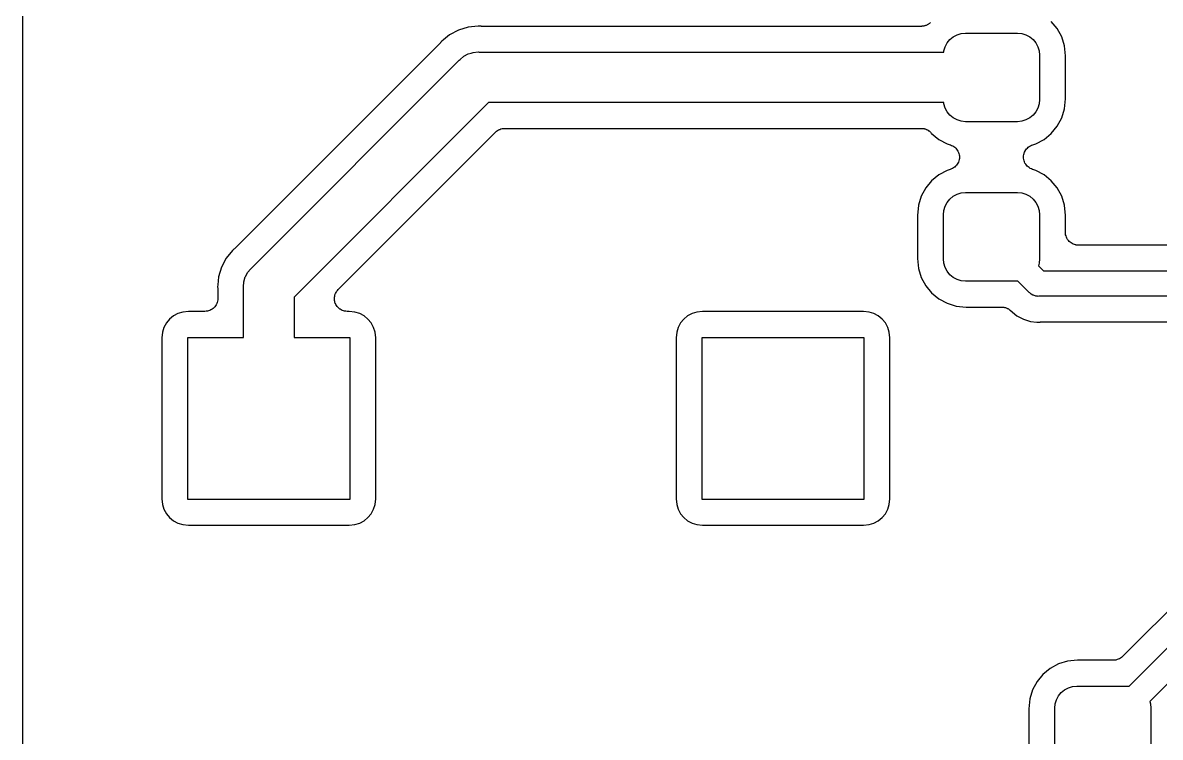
# Model space of a CAD drawing. Extents: x 150.4 to 195, y -135.4 to -96.2.
# Drawn here: x 150.63 to 161.87, y -121.23 to -114.17 of the extents above; entities that cross this region are included whole.
import ezdxf

# ---------------------------------------------------------------- set-up
doc = ezdxf.new("R2010")
doc.units = 0
doc.header["$MEASUREMENT"] = 0
doc.layers.add('BLACK', color=7, linetype='CONTINUOUS')

msp = doc.modelspace()

# ---------------------------------------------------------------- linework, layer by layer
at = {"layer": 'BLACK', "linetype": 'CONTINUOUS'}
for p, q in [((150.629, -125.22), (150.629, -110.008)), ((159.587, -114.181), (159.582, -114.184)), ((159.592, -114.176), (159.587, -114.181)), ((159.597, -114.172), (159.592, -114.176)), ((160.85, -114.23), (160.791, -114.159)), ((154.846, -114.291), (154.785, -114.341)), ((154.934, -114.245), (154.846, -114.291)), ((155.029, -114.216), (154.934, -114.245)), ((155.127, -114.206), (155.029, -114.216)), ((155.146, -114.208), (155.127, -114.206)), ((155.151, -114.208), (155.146, -114.208)), ((155.157, -114.208), (155.151, -114.208)), ((155.158, -114.209), (155.157, -114.208)), ((159.508, -114.209), (155.158, -114.209)), ((159.513, -114.208), (159.508, -114.209)), ((159.519, -114.208), (159.513, -114.208)), ((159.525, -114.207), (159.519, -114.208)), ((159.532, -114.206), (159.525, -114.207)), ((159.538, -114.204), (159.532, -114.206)), ((159.543, -114.203), (159.538, -114.204)), ((159.549, -114.201), (159.543, -114.203)), ((159.556, -114.199), (159.549, -114.201)), ((159.561, -114.196), (159.556, -114.199)), ((159.566, -114.194), (159.561, -114.196)), ((159.572, -114.19), (159.566, -114.194)), ((159.578, -114.187), (159.572, -114.19)), ((159.582, -114.184), (159.578, -114.187)), ((159.822, -114.312), (159.86, -114.292)), ((159.86, -114.292), (159.901, -114.279)), ((159.901, -114.279), (159.944, -114.275)), ((159.944, -114.275), (160.456, -114.275)), ((160.456, -114.275), (160.499, -114.279)), ((160.499, -114.279), (160.54, -114.292)), ((160.54, -114.292), (160.578, -114.312)), ((160.894, -114.312), (160.85, -114.23)), ((154.749, -114.378), (152.726, -116.402)), ((154.753, -114.374), (154.749, -114.378)), ((154.756, -114.37), (154.753, -114.374)), ((154.758, -114.369), (154.756, -114.37)), ((154.769, -114.354), (154.758, -114.369)), ((154.785, -114.341), (154.769, -114.354)), ((159.742, -114.41), (159.762, -114.372)), ((159.762, -114.372), (159.789, -114.339)), ((159.789, -114.339), (159.822, -114.312)), ((160.578, -114.312), (160.611, -114.339)), ((160.611, -114.339), (160.638, -114.372)), ((160.638, -114.372), (160.658, -114.41)), ((160.921, -114.401), (160.894, -114.312)), ((160.931, -114.5), (160.921, -114.401)), ((154.95, -114.535), (154.988, -114.504)), ((154.988, -114.504), (155.031, -114.48)), ((155.031, -114.48), (155.06, -114.472)), ((155.06, -114.472), (155.078, -114.466)), ((155.078, -114.466), (155.127, -114.461)), ((155.127, -114.461), (155.14, -114.462)), ((155.14, -114.462), (159.728, -114.462)), ((159.728, -114.462), (159.729, -114.451)), ((159.729, -114.451), (159.742, -114.41)), ((160.658, -114.41), (160.671, -114.451)), ((160.671, -114.451), (160.675, -114.494)), ((160.675, -114.494), (160.675, -114.931)), ((160.931, -114.925), (160.931, -114.5)), ((152.892, -116.595), (154.942, -114.544)), ((154.942, -114.544), (154.95, -114.535)), ((155.231, -114.962), (153.31, -116.884)), ((159.728, -114.962), (155.231, -114.962)), ((159.729, -114.974), (159.728, -114.962)), ((160.675, -114.931), (160.671, -114.974)), ((160.921, -115.024), (160.931, -114.925)), ((159.742, -115.015), (159.729, -114.974)), ((159.762, -115.053), (159.742, -115.015)), ((159.789, -115.086), (159.762, -115.053)), ((160.638, -115.053), (160.611, -115.086)), ((160.658, -115.015), (160.638, -115.053)), ((160.671, -114.974), (160.658, -115.015)), ((160.894, -115.113), (160.921, -115.024)), ((159.822, -115.113), (159.789, -115.086)), ((159.86, -115.133), (159.822, -115.113)), ((159.901, -115.146), (159.86, -115.133)), ((159.944, -115.15), (159.901, -115.146)), ((160.456, -115.15), (159.944, -115.15)), ((160.499, -115.146), (160.456, -115.15)), ((160.54, -115.133), (160.499, -115.146)), ((160.578, -115.113), (160.54, -115.133)), ((160.611, -115.086), (160.578, -115.113)), ((160.85, -115.195), (160.894, -115.113)), ((153.745, -116.807), (155.299, -115.254)), ((155.299, -115.253), (155.3, -115.252)), ((155.299, -115.254), (155.299, -115.253)), ((155.299, -115.253), (155.299, -115.253)), ((155.299, -115.253), (155.299, -115.253)), ((155.3, -115.252), (155.31, -115.245)), ((155.31, -115.245), (155.319, -115.238)), ((155.319, -115.238), (155.319, -115.237)), ((155.319, -115.237), (155.32, -115.237)), ((155.32, -115.237), (155.33, -115.232)), ((155.33, -115.232), (155.34, -115.226)), ((155.34, -115.226), (155.341, -115.226)), ((155.341, -115.226), (155.342, -115.226)), ((155.342, -115.226), (155.353, -115.222)), ((155.353, -115.222), (155.364, -115.219)), ((155.364, -115.219), (155.365, -115.219)), ((155.365, -115.219), (155.366, -115.219)), ((155.366, -115.219), (155.377, -115.218)), ((155.377, -115.218), (155.389, -115.216)), ((155.389, -115.216), (159.508, -115.216)), ((159.508, -115.216), (159.509, -115.217)), ((159.509, -115.217), (159.515, -115.217)), ((159.515, -115.217), (159.52, -115.217)), ((159.52, -115.217), (159.527, -115.219)), ((159.527, -115.219), (159.534, -115.219)), ((159.534, -115.219), (159.539, -115.221)), ((159.539, -115.221), (159.545, -115.222)), ((159.545, -115.222), (159.551, -115.225)), ((159.551, -115.225), (159.558, -115.227)), ((159.558, -115.227), (159.562, -115.229)), ((159.562, -115.229), (159.568, -115.232)), ((159.568, -115.232), (159.573, -115.235)), ((159.573, -115.235), (159.579, -115.239)), ((159.579, -115.239), (159.584, -115.242)), ((159.584, -115.242), (159.588, -115.245)), ((159.588, -115.245), (159.593, -115.25)), ((159.593, -115.25), (159.598, -115.255)), ((159.598, -115.255), (159.602, -115.259)), ((159.602, -115.259), (159.606, -115.263)), ((159.606, -115.263), (159.609, -115.266)), ((159.609, -115.266), (159.68, -115.325)), ((160.72, -115.325), (160.791, -115.266)), ((160.791, -115.266), (160.85, -115.195)), ((159.68, -115.325), (159.762, -115.369)), ((159.762, -115.369), (159.793, -115.378)), ((159.793, -115.378), (159.794, -115.379)), ((159.794, -115.379), (159.794, -115.379)), ((159.794, -115.379), (159.794, -115.379)), ((159.794, -115.379), (159.795, -115.379)), ((159.795, -115.379), (159.806, -115.384)), ((159.806, -115.384), (159.817, -115.389)), ((159.817, -115.389), (159.817, -115.389)), ((159.817, -115.389), (159.818, -115.389)), ((159.818, -115.389), (159.828, -115.396)), ((159.828, -115.396), (159.838, -115.403)), ((159.838, -115.403), (159.838, -115.403)), ((159.838, -115.403), (159.838, -115.403)), ((159.838, -115.403), (159.847, -115.412)), ((159.847, -115.412), (159.855, -115.42)), ((160.539, -115.429), (160.546, -115.419)), ((160.546, -115.419), (160.555, -115.41)), ((160.546, -115.419), (160.546, -115.419)), ((160.546, -115.419), (160.546, -115.419)), ((160.555, -115.41), (160.563, -115.402)), ((160.563, -115.402), (160.564, -115.402)), ((160.564, -115.401), (160.574, -115.395)), ((160.564, -115.402), (160.564, -115.401)), ((160.574, -115.395), (160.584, -115.388)), ((160.584, -115.388), (160.596, -115.383)), ((160.584, -115.388), (160.584, -115.388)), ((160.584, -115.388), (160.584, -115.388)), ((160.596, -115.383), (160.607, -115.378)), ((160.607, -115.378), (160.638, -115.369)), ((160.607, -115.378), (160.607, -115.378)), ((160.607, -115.378), (160.607, -115.378)), ((160.607, -115.378), (160.607, -115.378)), ((160.638, -115.369), (160.72, -115.325)), ((159.855, -115.42), (159.855, -115.42)), ((159.855, -115.42), (159.855, -115.421)), ((159.855, -115.421), (159.862, -115.431)), ((159.862, -115.431), (159.869, -115.441)), ((159.869, -115.441), (159.869, -115.441)), ((159.869, -115.441), (159.869, -115.441)), ((159.869, -115.441), (159.873, -115.453)), ((159.873, -115.453), (159.878, -115.464)), ((159.878, -115.464), (159.878, -115.464)), ((159.878, -115.464), (159.878, -115.464)), ((159.878, -115.464), (159.88, -115.476)), ((159.88, -115.525), (159.878, -115.537)), ((159.88, -115.476), (159.883, -115.488)), ((159.883, -115.513), (159.88, -115.525)), ((159.883, -115.488), (159.883, -115.488)), ((159.883, -115.488), (159.883, -115.489)), ((159.883, -115.489), (159.883, -115.501)), ((159.883, -115.501), (159.883, -115.513)), ((159.883, -115.513), (159.883, -115.513)), ((159.883, -115.513), (159.883, -115.513)), ((160.517, -115.487), (160.52, -115.475)), ((160.517, -115.499), (160.517, -115.487)), ((160.517, -115.487), (160.517, -115.487)), ((160.517, -115.487), (160.517, -115.487)), ((160.517, -115.511), (160.517, -115.499)), ((160.517, -115.512), (160.517, -115.511)), ((160.52, -115.524), (160.517, -115.512)), ((160.517, -115.512), (160.517, -115.512)), ((160.52, -115.475), (160.522, -115.463)), ((160.522, -115.536), (160.52, -115.524)), ((160.522, -115.463), (160.522, -115.462)), ((160.522, -115.462), (160.523, -115.462)), ((160.523, -115.462), (160.527, -115.451)), ((160.527, -115.451), (160.532, -115.44)), ((160.532, -115.439), (160.539, -115.429)), ((160.532, -115.44), (160.532, -115.439)), ((160.532, -115.44), (160.532, -115.44)), ((159.762, -115.631), (159.68, -115.675)), ((159.793, -115.622), (159.762, -115.631)), ((159.804, -115.617), (159.793, -115.622)), ((159.816, -115.612), (159.804, -115.617)), ((159.826, -115.605), (159.816, -115.612)), ((159.816, -115.612), (159.816, -115.612)), ((159.816, -115.612), (159.816, -115.612)), ((159.836, -115.599), (159.826, -115.605)), ((159.837, -115.598), (159.836, -115.598)), ((159.836, -115.598), (159.836, -115.599)), ((159.845, -115.59), (159.837, -115.598)), ((159.854, -115.581), (159.845, -115.59)), ((159.861, -115.571), (159.854, -115.581)), ((159.854, -115.581), (159.854, -115.581)), ((159.854, -115.581), (159.854, -115.581)), ((159.868, -115.561), (159.861, -115.571)), ((159.873, -115.549), (159.868, -115.56)), ((159.868, -115.56), (159.868, -115.56)), ((159.868, -115.56), (159.868, -115.561)), ((159.877, -115.538), (159.873, -115.549)), ((159.878, -115.538), (159.877, -115.538)), ((159.878, -115.537), (159.878, -115.538)), ((160.527, -115.547), (160.522, -115.536)), ((160.522, -115.536), (160.522, -115.536)), ((160.522, -115.536), (160.522, -115.536)), ((160.531, -115.559), (160.527, -115.547)), ((160.538, -115.569), (160.531, -115.559)), ((160.531, -115.559), (160.531, -115.559)), ((160.531, -115.559), (160.531, -115.559)), ((160.545, -115.579), (160.538, -115.569)), ((160.545, -115.58), (160.545, -115.579)), ((160.554, -115.589), (160.545, -115.58)), ((160.545, -115.58), (160.545, -115.58)), ((160.562, -115.597), (160.554, -115.589)), ((160.572, -115.604), (160.562, -115.597)), ((160.562, -115.597), (160.562, -115.597)), ((160.562, -115.597), (160.562, -115.597)), ((160.582, -115.611), (160.572, -115.604)), ((160.583, -115.611), (160.582, -115.611)), ((160.594, -115.616), (160.583, -115.611)), ((160.583, -115.611), (160.583, -115.611)), ((160.605, -115.621), (160.594, -115.616)), ((160.606, -115.621), (160.605, -115.621)), ((160.607, -115.622), (160.606, -115.621)), ((160.606, -115.621), (160.606, -115.621)), ((160.606, -115.621), (160.606, -115.621)), ((160.638, -115.631), (160.607, -115.622)), ((160.72, -115.675), (160.638, -115.631)), ((159.609, -115.734), (159.55, -115.805)), ((159.68, -115.675), (159.609, -115.734)), ((160.791, -115.734), (160.72, -115.675)), ((160.85, -115.805), (160.791, -115.734)), ((159.55, -115.805), (159.506, -115.887)), ((159.822, -115.887), (159.86, -115.867)), ((159.86, -115.867), (159.901, -115.854)), ((159.901, -115.854), (159.944, -115.85)), ((159.944, -115.85), (160.456, -115.85)), ((160.456, -115.85), (160.499, -115.854)), ((160.499, -115.854), (160.54, -115.867)), ((160.54, -115.867), (160.578, -115.887)), ((160.894, -115.887), (160.85, -115.805)), ((159.479, -115.976), (159.469, -116.075)), ((159.506, -115.887), (159.479, -115.976)), ((159.742, -115.985), (159.762, -115.947)), ((159.762, -115.947), (159.789, -115.914)), ((159.789, -115.914), (159.822, -115.887)), ((160.578, -115.887), (160.611, -115.914)), ((160.611, -115.914), (160.638, -115.947)), ((160.638, -115.947), (160.658, -115.985)), ((160.921, -115.976), (160.894, -115.887)), ((160.931, -116.075), (160.921, -115.976)), ((159.469, -116.075), (159.469, -116.5)), ((159.725, -116.069), (159.729, -116.026)), ((159.725, -116.506), (159.725, -116.069)), ((159.729, -116.026), (159.742, -115.985)), ((160.658, -115.985), (160.671, -116.026)), ((160.671, -116.026), (160.675, -116.069)), ((160.675, -116.069), (160.675, -116.506)), ((160.931, -116.243), (160.931, -116.075)), ((160.932, -116.255), (160.931, -116.243)), ((160.933, -116.267), (160.932, -116.255)), ((160.933, -116.268), (160.933, -116.267)), ((160.933, -116.267), (160.933, -116.267)), ((160.937, -116.279), (160.933, -116.268)), ((160.94, -116.291), (160.937, -116.279)), ((160.94, -116.292), (160.94, -116.291)), ((160.94, -116.291), (160.94, -116.291)), ((160.946, -116.302), (160.94, -116.292)), ((160.952, -116.313), (160.946, -116.302)), ((160.96, -116.323), (160.952, -116.313)), ((160.952, -116.313), (160.952, -116.313)), ((160.952, -116.313), (160.952, -116.313)), ((152.702, -116.422), (152.639, -116.499)), ((152.716, -116.41), (152.702, -116.422)), ((152.72, -116.406), (152.716, -116.41)), ((152.724, -116.403), (152.72, -116.406)), ((152.726, -116.402), (152.724, -116.403)), ((160.967, -116.332), (160.96, -116.323)), ((160.968, -116.333), (160.967, -116.332)), ((160.967, -116.332), (160.967, -116.332)), ((160.977, -116.34), (160.968, -116.333)), ((160.986, -116.348), (160.977, -116.34)), ((160.987, -116.348), (160.986, -116.348)), ((160.986, -116.348), (160.986, -116.348)), ((160.997, -116.354), (160.987, -116.348)), ((161.008, -116.36), (160.997, -116.354)), ((161.009, -116.36), (161.008, -116.36)), ((161.008, -116.36), (161.008, -116.36)), ((161.02, -116.364), (161.009, -116.36)), ((161.031, -116.367), (161.02, -116.364)), ((161.032, -116.367), (161.031, -116.367)), ((161.032, -116.368), (161.032, -116.367)), ((161.044, -116.369), (161.032, -116.368)), ((161.056, -116.37), (161.044, -116.369)), ((161.057, -116.37), (161.056, -116.37)), ((161.058, -116.37), (161.057, -116.37)), ((161.057, -116.37), (161.057, -116.37)), ((161.057, -116.37), (161.057, -116.37)), ((167.912, -116.37), (161.058, -116.37)), ((152.639, -116.499), (152.592, -116.586)), ((159.469, -116.5), (159.479, -116.599)), ((159.729, -116.549), (159.725, -116.506)), ((160.675, -116.506), (160.671, -116.549)), ((152.592, -116.586), (152.563, -116.681)), ((152.832, -116.676), (152.851, -116.64)), ((152.851, -116.64), (152.882, -116.602)), ((152.882, -116.602), (152.892, -116.595)), ((159.479, -116.599), (159.506, -116.688)), ((159.742, -116.59), (159.729, -116.549)), ((159.762, -116.628), (159.742, -116.59)), ((159.789, -116.661), (159.762, -116.628)), ((160.671, -116.549), (160.663, -116.574)), ((160.663, -116.574), (160.713, -116.624)), ((160.713, -116.624), (168.601, -116.624)), ((152.555, -116.761), (152.554, -116.78)), ((152.563, -116.681), (152.555, -116.761)), ((152.555, -116.761), (152.555, -116.761)), ((152.809, -116.78), (152.814, -116.731)), ((152.814, -116.731), (152.828, -116.684)), ((152.828, -116.684), (152.832, -116.676)), ((159.506, -116.688), (159.55, -116.77)), ((159.822, -116.688), (159.789, -116.661)), ((159.86, -116.708), (159.822, -116.688)), ((159.901, -116.721), (159.86, -116.708)), ((159.944, -116.725), (159.901, -116.721)), ((160.456, -116.725), (159.944, -116.725)), ((160.46, -116.725), (160.456, -116.725)), ((160.569, -116.833), (160.46, -116.725)), ((152.554, -116.78), (152.555, -116.799)), ((152.555, -116.799), (152.556, -116.8)), ((152.556, -116.8), (152.555, -116.806)), ((152.555, -116.806), (152.556, -116.811)), ((152.556, -116.811), (152.556, -116.897)), ((152.81, -116.792), (152.809, -116.78)), ((152.81, -117.28), (152.81, -116.792)), ((153.709, -116.884), (153.711, -116.872)), ((153.711, -116.872), (153.714, -116.86)), ((153.711, -116.872), (153.711, -116.872)), ((153.711, -116.872), (153.711, -116.872)), ((153.714, -116.86), (153.718, -116.848)), ((153.718, -116.848), (153.724, -116.837)), ((153.718, -116.848), (153.718, -116.848)), ((153.718, -116.848), (153.718, -116.848)), ((153.724, -116.837), (153.73, -116.827)), ((153.73, -116.826), (153.738, -116.817)), ((153.73, -116.827), (153.73, -116.826)), ((153.73, -116.826), (153.73, -116.826)), ((153.738, -116.817), (153.745, -116.807)), ((159.55, -116.77), (159.609, -116.841)), ((159.609, -116.841), (159.68, -116.9)), ((160.573, -116.838), (160.569, -116.833)), ((160.578, -116.842), (160.573, -116.838)), ((160.592, -116.854), (160.578, -116.842)), ((160.608, -116.862), (160.592, -116.854)), ((160.614, -116.865), (160.608, -116.862)), ((160.637, -116.872), (160.614, -116.865)), ((160.655, -116.874), (160.637, -116.872)), ((160.662, -116.875), (160.655, -116.874)), ((160.655, -116.874), (160.655, -116.874)), ((160.668, -116.874), (160.662, -116.875)), ((168.647, -116.874), (160.668, -116.874)), ((152.518, -116.988), (152.509, -116.995)), ((152.526, -116.978), (152.518, -116.987)), ((152.518, -116.987), (152.518, -116.988)), ((152.518, -116.988), (152.518, -116.988)), ((152.534, -116.969), (152.526, -116.978)), ((152.54, -116.958), (152.534, -116.968)), ((152.534, -116.968), (152.534, -116.969)), ((152.534, -116.969), (152.534, -116.969)), ((152.546, -116.947), (152.54, -116.958)), ((152.55, -116.935), (152.546, -116.946)), ((152.546, -116.946), (152.546, -116.947)), ((152.546, -116.947), (152.546, -116.947)), ((152.553, -116.924), (152.55, -116.935)), ((152.555, -116.911), (152.553, -116.923)), ((152.553, -116.923), (152.553, -116.923)), ((152.553, -116.923), (152.553, -116.924)), ((152.556, -116.899), (152.555, -116.911)), ((152.556, -116.897), (152.556, -116.898)), ((152.556, -116.898), (152.556, -116.898)), ((152.556, -116.898), (152.556, -116.898)), ((152.556, -116.898), (152.556, -116.899)), ((153.31, -116.884), (153.31, -117.28)), ((153.708, -116.896), (153.709, -116.884)), ((153.708, -116.897), (153.708, -116.896)), ((153.708, -116.896), (153.708, -116.896)), ((153.709, -116.909), (153.708, -116.897)), ((153.71, -116.921), (153.709, -116.909)), ((153.711, -116.921), (153.71, -116.921)), ((153.714, -116.933), (153.711, -116.921)), ((153.711, -116.921), (153.711, -116.921)), ((153.717, -116.945), (153.714, -116.933)), ((153.718, -116.945), (153.717, -116.945)), ((153.723, -116.956), (153.718, -116.945)), ((153.718, -116.945), (153.718, -116.945)), ((153.729, -116.967), (153.723, -116.956)), ((153.737, -116.977), (153.729, -116.967)), ((153.729, -116.967), (153.729, -116.967)), ((153.729, -116.967), (153.729, -116.967)), ((153.744, -116.986), (153.737, -116.977)), ((153.745, -116.986), (153.744, -116.986)), ((153.754, -116.994), (153.745, -116.986)), ((153.745, -116.986), (153.745, -116.986)), ((159.68, -116.9), (159.762, -116.944)), ((159.762, -116.944), (159.851, -116.971)), ((159.851, -116.971), (159.95, -116.981)), ((159.95, -116.981), (160.301, -116.981)), ((160.301, -116.981), (160.303, -116.981)), ((160.303, -116.981), (160.309, -116.981)), ((160.309, -116.981), (160.314, -116.982)), ((160.314, -116.982), (160.321, -116.983)), ((160.321, -116.983), (160.328, -116.984)), ((160.328, -116.984), (160.333, -116.985)), ((160.333, -116.985), (160.339, -116.986)), ((160.339, -116.986), (160.345, -116.989)), ((160.345, -116.989), (160.351, -116.991)), ((160.351, -116.991), (160.356, -116.994)), ((152.08, -117.1), (152.048, -117.138)), ((152.118, -117.068), (152.08, -117.1)), ((152.162, -117.044), (152.118, -117.068)), ((152.21, -117.03), (152.162, -117.044)), ((152.266, -117.024), (152.21, -117.03)), ((152.429, -117.024), (152.266, -117.024)), ((152.441, -117.023), (152.429, -117.024)), ((152.453, -117.022), (152.441, -117.023)), ((152.454, -117.022), (152.453, -117.022)), ((152.453, -117.022), (152.453, -117.022)), ((152.465, -117.018), (152.454, -117.022)), ((152.477, -117.015), (152.465, -117.018)), ((152.488, -117.009), (152.477, -117.015)), ((152.477, -117.015), (152.477, -117.015)), ((152.477, -117.015), (152.477, -117.015)), ((152.499, -117.003), (152.488, -117.009)), ((152.509, -116.995), (152.499, -117.003)), ((152.499, -117.003), (152.499, -117.003)), ((152.499, -117.003), (152.499, -117.003)), ((153.763, -117.002), (153.754, -116.994)), ((153.764, -117.002), (153.763, -117.002)), ((153.775, -117.008), (153.764, -117.002)), ((153.764, -117.002), (153.764, -117.002)), ((153.785, -117.014), (153.775, -117.008)), ((153.786, -117.014), (153.785, -117.014)), ((153.785, -117.014), (153.785, -117.014)), ((153.797, -117.018), (153.786, -117.014)), ((153.809, -117.021), (153.797, -117.018)), ((153.821, -117.023), (153.809, -117.021)), ((153.809, -117.021), (153.809, -117.021)), ((153.809, -117.021), (153.809, -117.021)), ((153.833, -117.024), (153.821, -117.023)), ((153.834, -117.024), (153.833, -117.024)), ((153.835, -117.024), (153.834, -117.024)), ((153.834, -117.024), (153.834, -117.024)), ((153.834, -117.024), (153.834, -117.024)), ((153.854, -117.024), (153.835, -117.024)), ((153.91, -117.03), (153.854, -117.024)), ((153.958, -117.044), (153.91, -117.03)), ((154.002, -117.068), (153.958, -117.044)), ((154.04, -117.1), (154.002, -117.068)), ((154.072, -117.138), (154.04, -117.1)), ((157.16, -117.1), (157.128, -117.138)), ((157.198, -117.068), (157.16, -117.1)), ((157.242, -117.044), (157.198, -117.068)), ((157.29, -117.03), (157.242, -117.044)), ((157.346, -117.024), (157.29, -117.03)), ((158.934, -117.024), (157.346, -117.024)), ((158.99, -117.03), (158.934, -117.024)), ((159.038, -117.044), (158.99, -117.03)), ((159.082, -117.068), (159.038, -117.044)), ((159.12, -117.1), (159.082, -117.068)), ((159.152, -117.138), (159.12, -117.1)), ((160.356, -116.994), (160.362, -116.996)), ((160.362, -116.996), (160.367, -117)), ((160.367, -117), (160.373, -117.003)), ((160.373, -117.003), (160.377, -117.007)), ((160.377, -117.007), (160.382, -117.01)), ((160.382, -117.01), (160.384, -117.011)), ((160.384, -117.011), (160.45, -117.066)), ((160.45, -117.066), (160.516, -117.101)), ((160.516, -117.101), (160.587, -117.123)), ((152.024, -117.182), (152.01, -117.23)), ((152.048, -117.138), (152.024, -117.182)), ((154.096, -117.182), (154.072, -117.138)), ((154.11, -117.23), (154.096, -117.182)), ((157.104, -117.182), (157.09, -117.23)), ((157.128, -117.138), (157.104, -117.182)), ((159.176, -117.182), (159.152, -117.138)), ((159.19, -117.23), (159.176, -117.182)), ((160.587, -117.123), (160.649, -117.129)), ((160.649, -117.129), (160.649, -117.129)), ((160.649, -117.129), (160.662, -117.13)), ((160.662, -117.13), (160.674, -117.129)), ((160.674, -117.129), (160.676, -117.129)), ((160.676, -117.129), (160.681, -117.129)), ((160.681, -117.129), (160.686, -117.128)), ((160.686, -117.128), (168.628, -117.128)), ((152.01, -117.23), (152.004, -117.286)), ((152.004, -117.286), (152.004, -118.874)), ((152.26, -118.88), (152.26, -117.28)), ((152.26, -117.28), (152.81, -117.28)), ((153.31, -117.28), (153.86, -117.28)), ((153.86, -117.28), (153.86, -118.88)), ((154.116, -117.286), (154.11, -117.23)), ((154.116, -118.874), (154.116, -117.286)), ((157.09, -117.23), (157.084, -117.286)), ((157.084, -117.286), (157.084, -118.874)), ((157.34, -118.88), (157.34, -117.28)), ((157.34, -117.28), (158.94, -117.28)), ((158.94, -117.28), (158.94, -118.88)), ((159.196, -117.286), (159.19, -117.23)), ((159.196, -118.874), (159.196, -117.286)), ((164.193, -117.734), (161.495, -120.432)), ((161.56, -120.725), (164.385, -117.9)), ((164.53, -118.109), (161.763, -120.876)), ((152.004, -118.874), (152.01, -118.93)), ((153.86, -118.88), (152.26, -118.88)), ((154.11, -118.93), (154.116, -118.874)), ((157.084, -118.874), (157.09, -118.93)), ((158.94, -118.88), (157.34, -118.88)), ((159.19, -118.93), (159.196, -118.874)), ((152.01, -118.93), (152.024, -118.978)), ((152.024, -118.978), (152.048, -119.022)), ((154.072, -119.022), (154.096, -118.978)), ((154.096, -118.978), (154.11, -118.93)), ((157.09, -118.93), (157.104, -118.978)), ((157.104, -118.978), (157.128, -119.022)), ((159.152, -119.022), (159.176, -118.978)), ((159.176, -118.978), (159.19, -118.93)), ((152.048, -119.022), (152.08, -119.06)), ((152.08, -119.06), (152.118, -119.092)), ((152.118, -119.092), (152.162, -119.116)), ((152.162, -119.116), (152.21, -119.13)), ((153.91, -119.13), (153.958, -119.116)), ((153.958, -119.116), (154.002, -119.092)), ((154.002, -119.092), (154.04, -119.06)), ((154.04, -119.06), (154.072, -119.022)), ((157.128, -119.022), (157.16, -119.06)), ((157.16, -119.06), (157.198, -119.092)), ((157.198, -119.092), (157.242, -119.116)), ((157.242, -119.116), (157.29, -119.13)), ((158.99, -119.13), (159.038, -119.116)), ((159.038, -119.116), (159.082, -119.092)), ((159.082, -119.092), (159.12, -119.06)), ((159.12, -119.06), (159.152, -119.022)), ((152.21, -119.13), (152.266, -119.136)), ((152.266, -119.136), (153.854, -119.136)), ((153.854, -119.136), (153.91, -119.13)), ((157.29, -119.13), (157.346, -119.136)), ((157.346, -119.136), (158.934, -119.136)), ((158.934, -119.136), (158.99, -119.13)), ((161.05, -120.469), (160.951, -120.479)), ((161.405, -120.469), (161.05, -120.469)), ((161.416, -120.468), (161.405, -120.469)), ((161.428, -120.467), (161.416, -120.468)), ((161.429, -120.467), (161.428, -120.467)), ((161.441, -120.463), (161.429, -120.467)), ((161.429, -120.467), (161.429, -120.467)), ((161.452, -120.46), (161.441, -120.463)), ((161.453, -120.46), (161.452, -120.46)), ((161.464, -120.454), (161.453, -120.46)), ((161.453, -120.46), (161.453, -120.46)), ((161.474, -120.449), (161.464, -120.454)), ((161.475, -120.448), (161.474, -120.448)), ((161.474, -120.448), (161.474, -120.449)), ((161.484, -120.441), (161.475, -120.448)), ((161.493, -120.433), (161.484, -120.441)), ((161.494, -120.432), (161.493, -120.433)), ((161.495, -120.432), (161.494, -120.432)), ((161.494, -120.432), (161.494, -120.432)), ((161.494, -120.432), (161.494, -120.432)), ((160.78, -120.55), (160.709, -120.609)), ((160.862, -120.506), (160.78, -120.55)), ((160.951, -120.479), (160.862, -120.506)), ((160.65, -120.68), (160.606, -120.762)), ((160.709, -120.609), (160.65, -120.68)), ((160.606, -120.762), (160.579, -120.851)), ((160.862, -120.822), (160.889, -120.789)), ((160.889, -120.789), (160.922, -120.762)), ((160.922, -120.762), (160.96, -120.742)), ((160.96, -120.742), (161.001, -120.729)), ((161.001, -120.729), (161.044, -120.725)), ((161.044, -120.725), (161.556, -120.725)), ((161.556, -120.725), (161.56, -120.725)), ((160.579, -120.851), (160.569, -120.95)), ((160.825, -120.944), (160.829, -120.901)), ((160.829, -120.901), (160.842, -120.86)), ((160.842, -120.86), (160.862, -120.822)), ((161.763, -120.876), (161.771, -120.901)), ((161.771, -120.901), (161.775, -120.944)), ((160.569, -120.95), (160.569, -121.375)), ((160.825, -121.381), (160.825, -120.944)), ((161.775, -120.944), (161.775, -121.381))]:
    msp.add_line(p, q, dxfattribs=at)

doc.saveas('drawing.dxf')
